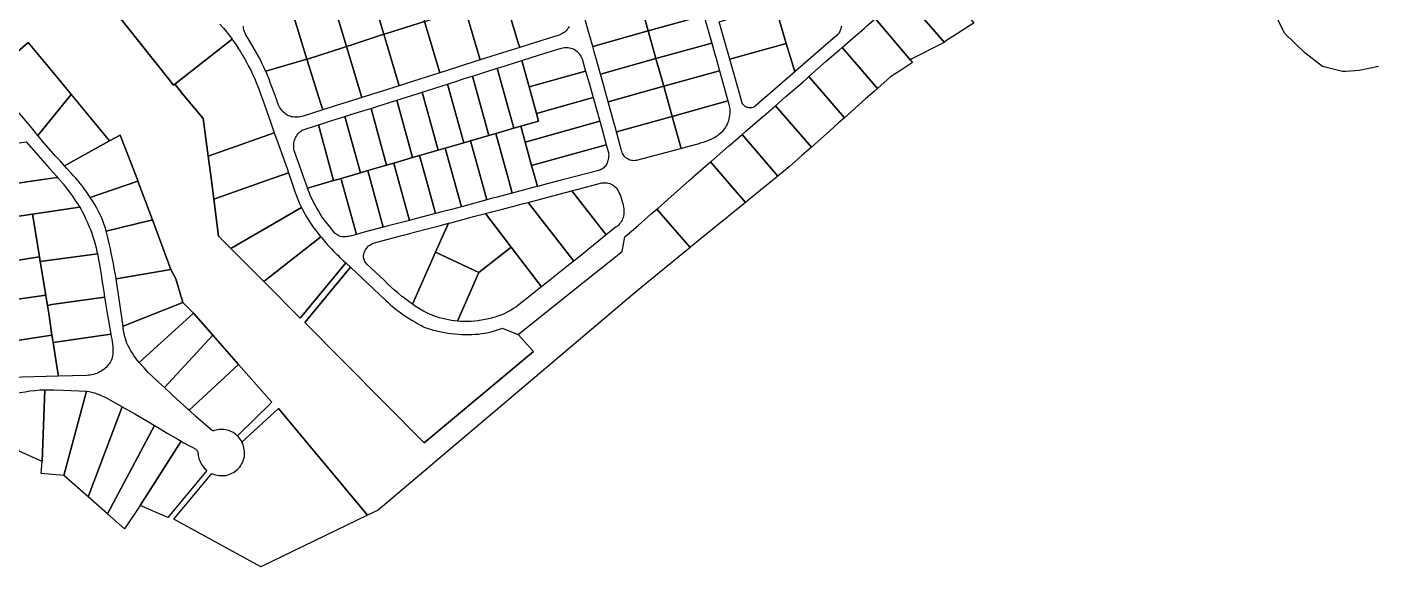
# Model space of a CAD drawing. Header units: metres. Extents: x 3 to 1005126, y 39 to 4383651.
# Drawn here: x 489110 to 489935, y 4357059 to 4357389 of the extents above; entities that cross this region are included whole.
import ezdxf

# ---------------------------------------------------------------- set-up
doc = ezdxf.new("R2010")
doc.units = ezdxf.units.M
doc.header["$MEASUREMENT"] = 0
doc.layers.add('TM_Llucmajor', color=7, linetype='Continuous')

msp = doc.modelspace()

# ---------------------------------------------------------------- linework, layer by layer
at = {"layer": 'TM_Llucmajor', "linetype": 'Continuous', "flags": 128}
for points in [[(489936.37, 4357365.1), (489924.44, 4357362.68), (489916.48, 4357362.11), (489914.2, 4357361.94), (489902, 4357365.1), (489891.23, 4357373.43), (489878.88, 4357385.35), (489872, 4357399.34), (489861.65, 4357412.44), (489851.07, 4357421.27), (489833.22, 4357426.05), (489810.91, 4357428.74), (489810.84, 4357428.74), (489809.8, 4357428.87), (489805.09, 4357427.63), (489804.42, 4357427.45), (489804.42, 4357427.45), (489807.17, 4357432.7), (489903.47, 4357616.43), (489924.93, 4357635.99), (490013.65, 4357721.66)], [(489441.61, 4357389.51), (489441.18, 4357388.83), (489440.71, 4357388.16), (489440.18, 4357387.52), (489439.61, 4357386.92), (489439, 4357386.35), (489438.35, 4357385.84), (489437.67, 4357385.37), (489436.95, 4357384.95), (489436.21, 4357384.59), (489435.45, 4357384.27), (489434.66, 4357384.01), (489417.72, 4357378.7), (489411.29, 4357376.68), (489411.29, 4357376.68), (489410.38, 4357379.45), (489392.9, 4357438.06)], [(489145.76, 4357421.49), (489196.74, 4357357.28), (489199.66, 4357353.6), (489200.43, 4357354.2), (489202.21, 4357352.06), (489205.23, 4357348.45), (489217.8, 4357333.42), (489220.82, 4357310.29), (489222.76, 4357295.43), (489224.24, 4357284.06), (489227.2, 4357261.4), (489234.67, 4357253.91), (489254.83, 4357233.7), (489277.07, 4357211.4), (489304.94, 4357245.2), (489305.4, 4357244.79), (489307.84, 4357242.49), (489279.83, 4357208.63), (489352.96, 4357135.32), (489419.67, 4357191), (489410.38, 4357201.42), (489442.18, 4357226.75), (489473.99, 4357252.08), (489475.54, 4357261.12), (489483.65, 4357268.04), (489491.72, 4357275), (489495.11, 4357277.97), (489515.43, 4357254.51), (489483.01, 4357228.13), (489324.8, 4357094.17), (489318.23, 4357090.99), (489263.75, 4357156.18), (489241.49, 4357135.64), (489241.4, 4357135.83), (489240.92, 4357136.69), (489240.37, 4357137.5), (489239.77, 4357138.27), (489239.13, 4357139.02), (489238.66, 4357139.49), (489259.84, 4357160.01), (489239.44, 4357183.13), (489223.65, 4357201.04), (489211.82, 4357214.32), (489205.37, 4357220.89), (489200.97, 4357235.32), (489197.93, 4357241.09), (489186.7, 4357271.48), (489177.92, 4357295.13), (489177.8, 4357295.43), (489167.05, 4357323.19), (489160.55, 4357319.6), (489130.04, 4357356.44), (489110.8, 4357379.67), (489086.29, 4357358.61)], [(489227.92, 4357391.04), (489230.15, 4357388.44), (489232.35, 4357385.8), (489232.65, 4357385.43), (489234.29, 4357383.42), (489234.52, 4357383.13), (489235.51, 4357381.7), (489200.43, 4357354.2), (489199.66, 4357353.6), (489196.74, 4357357.28), (489145.76, 4357421.49)], [(489271.87, 4357399.53), (489281.23, 4357369.54), (489256, 4357362.16), (489256, 4357362.16), (489255.97, 4357362.24), (489254.87, 4357364.69), (489253.73, 4357367.12), (489252.53, 4357369.52), (489250.33, 4357373.37), (489248.13, 4357377.22), (489245.92, 4357381.07), (489243.7, 4357384.93), (489243.36, 4357385.54), (489243.06, 4357386.2), (489242.82, 4357386.86), (489242.63, 4357387.54), (489242.49, 4357388.24), (489242.42, 4357388.94), (489242.37, 4357389.64)], [(489608.01, 4357389.79), (489607.86, 4357389.08), (489607.64, 4357388.38), (489607.37, 4357387.7), (489607.18, 4357387.08), (489606.93, 4357386.47), (489606.64, 4357385.91), (489606.27, 4357385.33), (489605.87, 4357384.83), (489605.43, 4357384.33), (489604.93, 4357383.91), (489604.42, 4357383.5), (489579.82, 4357362.19), (489579.38, 4357361.81), (489578.35, 4357365.22), (489574.25, 4357379.07), (489574.25, 4357379.07), (489568.9, 4357397.17)]]:
    msp.add_lwpolyline(points, dxfattribs=at)
for points in [[(489377.97, 4357400.01), (489368.35, 4357432.27), (489387.96, 4357437.98), (489392.54, 4357439.29), (489392.9, 4357438.06), (489410.38, 4357379.45), (489411.29, 4357376.68), (489400.78, 4357373.37), (489387.19, 4357369.09), (489377.97, 4357400.01)], [(489328.15, 4357384.77), (489318.4, 4357417.46), (489329.23, 4357420.73), (489343.41, 4357424.93), (489353.05, 4357392.58), (489329.75, 4357385.3), (489328.15, 4357384.77)], [(489645.82, 4357409.14), (489660.08, 4357421.54), (489662.88, 4357423.97), (489688.89, 4357391.59), (489686.89, 4357390.3), (489671, 4357380.06), (489670.86, 4357379.98), (489645.79, 4357408.9), (489645.68, 4357409.03), (489645.82, 4357409.14)], [(489305.33, 4357377.28), (489295.39, 4357410.54), (489299.93, 4357411.89), (489318.4, 4357417.46), (489328.15, 4357384.77), (489308.69, 4357378.37), (489305.33, 4357377.28)], [(489489.83, 4357386.81), (489485.07, 4357403.74), (489519.02, 4357413.18), (489522.69, 4357400.32), (489523.67, 4357396.93), (489523.86, 4357396.28), (489489.83, 4357386.81)], [(489293.06, 4357409.86), (489295.39, 4357410.54), (489305.33, 4357377.28), (489303, 4357376.53), (489281.45, 4357369.59), (489281.23, 4357369.54), (489271.87, 4357399.53), (489270.68, 4357403.32), (489273.95, 4357404.27), (489286.95, 4357408.06), (489293.06, 4357409.86)], [(489455.94, 4357377.37), (489452.51, 4357389.39), (489451.15, 4357394.31), (489485.07, 4357403.74), (489489.83, 4357386.81), (489455.94, 4357377.37)], [(489670.86, 4357379.98), (489670.97, 4357379.85), (489669.57, 4357379.14), (489669.54, 4357379.13), (489650.98, 4357369.76), (489650.44, 4357369.28), (489650.11, 4357368.99), (489628.8, 4357394.12), (489628.88, 4357394.19), (489638.89, 4357402.85), (489639.7, 4357403.59), (489645.79, 4357408.9), (489670.86, 4357379.98)], [(489362.4, 4357361.26), (489353.05, 4357392.58), (489359.28, 4357394.39), (489377.97, 4357400.01), (489387.19, 4357369.09), (489383.85, 4357368.04), (489366.92, 4357362.7), (489362.4, 4357361.26)], [(489494.58, 4357369.91), (489489.83, 4357386.81), (489523.86, 4357396.28), (489526.95, 4357385.55), (489528.7, 4357379.42), (489494.58, 4357369.91)], [(489539.72, 4357369.53), (489536.69, 4357380.24), (489533.24, 4357392.36), (489567.23, 4357402.83), (489568.9, 4357397.17), (489574.25, 4357379.07), (489539.72, 4357369.53)], [(489337.53, 4357353.33), (489328.15, 4357384.77), (489329.75, 4357385.3), (489353.05, 4357392.58), (489362.4, 4357361.26), (489341.88, 4357354.7), (489337.53, 4357353.33)], [(489460.71, 4357360.47), (489457.85, 4357370.67), (489456.87, 4357374.11), (489455.94, 4357377.37), (489489.83, 4357386.81), (489494.58, 4357369.91), (489460.71, 4357360.47)], [(489651.44, 4357367.47), (489643.38, 4357362.27), (489637.96, 4357358.79), (489629.96, 4357351.69), (489608.37, 4357376.62), (489615.2, 4357382.53), (489621.8, 4357388.31), (489623.55, 4357389.86), (489628.67, 4357394.28), (489628.8, 4357394.12), (489650.11, 4357368.99), (489651.44, 4357367.47)], [(489130.04, 4357356.44), (489137.11, 4357347.9), (489116.67, 4357323.03), (489114.42, 4357325.79), (489111.87, 4357328.96), (489105.73, 4357336.1), (489087.4, 4357357.39), (489086.29, 4357358.61), (489110.8, 4357379.67), (489130.04, 4357356.44)], [(489220.82, 4357310.29), (489217.8, 4357333.42), (489205.23, 4357348.45), (489202.21, 4357352.06), (489200.43, 4357354.2), (489235.51, 4357381.7), (489236, 4357381), (489237.46, 4357378.84), (489238.89, 4357376.69), (489238.99, 4357376.54), (489240.29, 4357374.49), (489241.65, 4357372.27), (489242.97, 4357370.04), (489244.32, 4357367.66), (489245.57, 4357365.24), (489246.82, 4357362.82), (489247.97, 4357360.36), (489249.1, 4357357.87), (489250.17, 4357355.39), (489251.2, 4357352.84), (489252.17, 4357350.32), (489253.09, 4357347.74), (489253.96, 4357345.16), (489254.98, 4357342.27), (489258.85, 4357331.3), (489261.19, 4357324.65), (489220.82, 4357310.29)], [(489314.84, 4357346.16), (489305.33, 4357377.28), (489308.69, 4357378.37), (489328.15, 4357384.77), (489337.53, 4357353.33), (489316.82, 4357346.79), (489314.84, 4357346.16)], [(489499.32, 4357353.03), (489494.58, 4357369.91), (489528.7, 4357379.42), (489530.62, 4357372.69), (489531.16, 4357370.78), (489533.46, 4357362.54), (489499.32, 4357353.03)], [(489579.38, 4357361.81), (489555.2, 4357340.91), (489554.73, 4357340.53), (489554.23, 4357340.22), (489553.7, 4357339.99), (489553.13, 4357339.83), (489552.55, 4357339.76), (489551.96, 4357339.76), (489551.38, 4357339.82), (489550.81, 4357339.98), (489550.23, 4357340.12), (489549.67, 4357340.34), (489549.13, 4357340.62), (489548.65, 4357340.97), (489548.21, 4357341.38), (489547.84, 4357341.84), (489547.5, 4357342.35), (489547.25, 4357342.89), (489539.72, 4357369.53), (489574.25, 4357379.07), (489578.35, 4357365.22), (489579.38, 4357361.81)], [(489303, 4357376.53), (489305.33, 4357377.28), (489314.84, 4357346.16), (489312.29, 4357345.36), (489297.87, 4357340.79), (489290.91, 4357338.6), (489289.52, 4357342.97), (489281.23, 4357369.54), (489281.45, 4357369.59), (489303, 4357376.53)], [(489417.02, 4357352.59), (489412.56, 4357368.75), (489423.47, 4357372.2), (489436.01, 4357376.16), (489436.81, 4357376.35), (489437.61, 4357376.52), (489438.44, 4357376.62), (489439.24, 4357376.67), (489440.06, 4357376.67), (489440.88, 4357376.62), (489441.7, 4357376.52), (489442.5, 4357376.35), (489443.3, 4357376.16), (489444.08, 4357375.91), (489444.86, 4357375.42), (489445.61, 4357374.88), (489446.31, 4357374.28), (489446.96, 4357373.63), (489447.56, 4357372.93), (489448.11, 4357372.19), (489448.58, 4357371.41), (489449.02, 4357370.59), (489449.38, 4357369.74), (489449.68, 4357368.87), (489451.58, 4357362.18), (489417.02, 4357352.59)], [(489609.77, 4357333.76), (489588.03, 4357358.88), (489598.68, 4357368.25), (489601.78, 4357370.93), (489606.48, 4357374.99), (489608.37, 4357376.62), (489629.96, 4357351.69), (489628.09, 4357350.02), (489622.71, 4357345.25), (489609.77, 4357333.76)], [(489290.91, 4357338.6), (489278.9, 4357334.82), (489278.05, 4357334.54), (489277.15, 4357334.34), (489276.26, 4357334.22), (489275.36, 4357334.13), (489274.45, 4357334.12), (489273.55, 4357334.16), (489272.65, 4357334.27), (489271.77, 4357334.44), (489270.89, 4357334.69), (489270.05, 4357334.97), (489269.19, 4357335.44), (489268.37, 4357335.94), (489267.59, 4357336.53), (489266.86, 4357337.16), (489266.17, 4357337.84), (489265.55, 4357338.57), (489264.97, 4357339.34), (489264.45, 4357340.16), (489263.99, 4357341.02), (489263.59, 4357341.89), (489262.52, 4357345.14), (489261.39, 4357348.39), (489260.22, 4357351.6), (489258.99, 4357354.8), (489258.05, 4357357.3), (489257.03, 4357359.79), (489256, 4357362.16), (489281.23, 4357369.54), (489289.52, 4357342.97), (489290.91, 4357338.6)], [(489392.36, 4357322.95), (489382.41, 4357359.24), (489397.57, 4357364.02), (489407.6, 4357327.38), (489396.64, 4357324.2), (489392.36, 4357322.95)], [(489407.6, 4357327.38), (489397.57, 4357364.02), (489398.61, 4357364.35), (489412.56, 4357368.75), (489417.02, 4357352.59), (489421.47, 4357336.48), (489422.77, 4357331.78), (489411.87, 4357328.62), (489407.6, 4357327.38)], [(489421.47, 4357336.48), (489417.02, 4357352.59), (489451.58, 4357362.18), (489453.68, 4357354.82), (489456.17, 4357346.06), (489421.47, 4357336.48)], [(489465.39, 4357343.59), (489463.15, 4357351.74), (489463.1, 4357351.93), (489460.71, 4357360.47), (489494.58, 4357369.91), (489499.32, 4357353.03), (489465.39, 4357343.59)], [(489504.49, 4357334.63), (489499.32, 4357353.03), (489533.46, 4357362.54), (489535.3, 4357355.98), (489536.92, 4357350.11), (489538.57, 4357344.13), (489504.49, 4357334.63)], [(489361.5, 4357314), (489351.7, 4357349.44), (489367.13, 4357354.37), (489377.02, 4357318.5), (489365.8, 4357315.24), (489361.5, 4357314)], [(489377.02, 4357318.5), (489367.13, 4357354.37), (489373.37, 4357356.37), (489377.41, 4357357.66), (489382.41, 4357359.24), (489392.36, 4357322.95), (489381.28, 4357319.74), (489377.02, 4357318.5)], [(489589.57, 4357315.84), (489567.65, 4357341.16), (489574.05, 4357346.69), (489580.65, 4357352.44), (489584.26, 4357355.59), (489586.39, 4357357.44), (489588.03, 4357358.88), (489609.77, 4357333.76), (489606.03, 4357330.44), (489600.83, 4357325.83), (489589.57, 4357315.84)], [(489137.11, 4357347.9), (489160.55, 4357319.6), (489133.07, 4357304.44), (489130.3, 4357307.4), (489127.57, 4357310.39), (489124.87, 4357313.42), (489122.22, 4357316.47), (489119.57, 4357319.54), (489116.97, 4357322.66), (489116.67, 4357323.03), (489137.11, 4357347.9)], [(489345.82, 4357309.45), (489336.13, 4357344.46), (489348.64, 4357348.46), (489351.7, 4357349.44), (489361.5, 4357314), (489350.11, 4357310.69), (489345.82, 4357309.45)], [(489414.55, 4357318.95), (489411.87, 4357328.62), (489422.77, 4357331.78), (489421.47, 4357336.48), (489456.17, 4357346.06), (489460.23, 4357331.62), (489414.55, 4357318.95)], [(489470.42, 4357325.14), (489469.61, 4357328.14), (489468.26, 4357333.16), (489465.39, 4357343.59), (489499.32, 4357353.03), (489504.49, 4357334.63), (489470.42, 4357325.14)], [(489313.88, 4357300.17), (489304.39, 4357334.58), (489308.69, 4357335.92), (489318.88, 4357338.95), (489320.39, 4357339.43), (489329.87, 4357304.81), (489318.36, 4357301.47), (489313.88, 4357300.17)], [(489329.87, 4357304.81), (489320.39, 4357339.43), (489323.41, 4357340.4), (489336.13, 4357344.46), (489345.82, 4357309.45), (489334.32, 4357306.1), (489329.87, 4357304.81)], [(489510.01, 4357315.01), (489504.49, 4357334.63), (489538.57, 4357344.13), (489539.38, 4357341.17), (489539.55, 4357340.02), (489539.66, 4357338.87), (489539.7, 4357337.71), (489539.66, 4357336.54), (489539.56, 4357335.39), (489539.38, 4357334.24), (489539.15, 4357333.11), (489538.85, 4357331.98), (489538.48, 4357330.88), (489538.04, 4357329.8), (489537.59, 4357328.89), (489537.09, 4357328), (489536.52, 4357327.16), (489535.92, 4357326.35), (489535.28, 4357325.55), (489534.59, 4357324.82), (489533.86, 4357324.11), (489533.09, 4357323.46), (489532.28, 4357322.83), (489531.45, 4357322.25), (489530.59, 4357321.74), (489529.69, 4357321.25), (489528.17, 4357320.53), (489526.62, 4357319.85), (489525.05, 4357319.23), (489523.46, 4357318.67), (489521.85, 4357318.16), (489520.22, 4357317.72), (489510.01, 4357315.01)], [(489569.13, 4357298.2), (489547.18, 4357323.56), (489549.23, 4357325.35), (489559.63, 4357334.25), (489561.67, 4357336), (489561.97, 4357336.26), (489567.65, 4357341.16), (489589.57, 4357315.84), (489583.96, 4357310.86), (489581.72, 4357308.87), (489575.93, 4357303.73), (489569.13, 4357298.2)], [(489280, 4357295.43), (489273.42, 4357313.73), (489273.26, 4357314.64), (489273.17, 4357315.57), (489273.15, 4357316.5), (489273.17, 4357317.43), (489273.29, 4357318.36), (489273.46, 4357319.29), (489273.7, 4357320.17), (489274, 4357321.06), (489274.33, 4357321.84), (489274.75, 4357322.59), (489275.2, 4357323.3), (489275.73, 4357323.97), (489276.32, 4357324.59), (489276.95, 4357325.14), (489277.63, 4357325.66), (489278.35, 4357326.12), (489288.17, 4357329.42), (489297.48, 4357295.43), (489297.49, 4357295.41), (489281.64, 4357290.81), (489281.4, 4357291.54), (489280, 4357295.43)], [(489297.48, 4357295.43), (489288.17, 4357329.42), (489288.42, 4357329.5), (489297.13, 4357332.31), (489298.55, 4357332.77), (489304.39, 4357334.58), (489313.88, 4357300.17), (489302.04, 4357296.74), (489297.56, 4357295.43), (489297.49, 4357295.41), (489297.48, 4357295.43)], [(489418.54, 4357304.55), (489414.55, 4357318.95), (489460.23, 4357331.62), (489461.61, 4357326.67), (489464.23, 4357317.19), (489418.54, 4357304.55)], [(489510.01, 4357315.01), (489508.79, 4357314.69), (489482.54, 4357307.73), (489481.8, 4357307.61), (489481.06, 4357307.55), (489480.32, 4357307.58), (489479.58, 4357307.69), (489478.87, 4357307.87), (489478.19, 4357308.13), (489477.52, 4357308.46), (489476.88, 4357308.85), (489476.24, 4357309.37), (489475.63, 4357309.94), (489475.08, 4357310.57), (489474.58, 4357311.25), (489474.17, 4357311.98), (489473.82, 4357312.74), (489473.54, 4357313.53), (489473.33, 4357314.34), (489470.42, 4357325.14), (489504.49, 4357334.63), (489510.01, 4357315.01)], [(489141.12, 4357295.43), (489139.9, 4357296.84), (489138.46, 4357298.4), (489136.99, 4357299.93), (489134.52, 4357302.87), (489133.07, 4357304.44), (489160.55, 4357319.6), (489167.05, 4357323.19), (489177.8, 4357295.43), (489177.92, 4357295.13), (489148.62, 4357285.17), (489147.65, 4357286.74), (489146.46, 4357288.52), (489145.23, 4357290.24), (489143.96, 4357291.94), (489142.65, 4357293.6), (489141.29, 4357295.24), (489141.12, 4357295.43)], [(489222.76, 4357295.43), (489220.82, 4357310.29), (489261.19, 4357324.65), (489263.72, 4357317.44), (489266.4, 4357310.14), (489269.02, 4357302.82), (489269.93, 4357300.2), (489256.43, 4357295.43), (489224.24, 4357284.06), (489222.76, 4357295.43)], [(489387.96, 4357295.43), (489381.28, 4357319.74), (489392.36, 4357322.95), (489396.64, 4357324.2), (489404.55, 4357295.43), (489406.65, 4357287.79), (489396.61, 4357285.14), (489394.59, 4357284.59), (489391.19, 4357283.67), (489387.96, 4357295.43)], [(489404.55, 4357295.43), (489396.64, 4357324.2), (489407.6, 4357327.38), (489411.87, 4357328.62), (489414.55, 4357318.95), (489418.54, 4357304.55), (489421.07, 4357295.43), (489422.06, 4357291.85), (489420.19, 4357291.36), (489406.65, 4357287.79), (489404.55, 4357295.43)], [(489549.22, 4357282), (489527.94, 4357306.82), (489528.45, 4357307.27), (489539, 4357316.45), (489539.63, 4357317), (489547.18, 4357323.56), (489569.13, 4357298.2), (489565.72, 4357295.43), (489561.37, 4357291.89), (489560.75, 4357291.38), (489549.22, 4357282)], [(489076.57, 4357295.43), (489075.7, 4357301.66), (489074.25, 4357312.47), (489074.05, 4357313.9), (489109.53, 4357319.09), (489123.85, 4357302.72), (489125.99, 4357300.44), (489128.07, 4357298.12), (489128.73, 4357297.37), (489115.53, 4357295.43), (489077.36, 4357289.82), (489076.57, 4357295.43)], [(489354.31, 4357295.43), (489350.11, 4357310.69), (489361.5, 4357314), (489365.8, 4357315.24), (489371.23, 4357295.43), (489375.61, 4357279.46), (489369.52, 4357277.83), (489363.75, 4357276.29), (489359.85, 4357275.26), (489354.31, 4357295.43)], [(489371.23, 4357295.43), (489365.8, 4357315.24), (489377.02, 4357318.5), (489381.28, 4357319.74), (489387.96, 4357295.43), (489391.19, 4357283.67), (489380.19, 4357280.68), (489375.61, 4357279.46), (489371.23, 4357295.43)], [(489421.07, 4357295.43), (489418.54, 4357304.55), (489464.23, 4357317.19), (489465.51, 4357312.57), (489465.62, 4357311.75), (489465.66, 4357310.93), (489465.65, 4357310.11), (489465.57, 4357309.29), (489465.44, 4357308.47), (489465.24, 4357307.67), (489464.97, 4357306.89), (489464.65, 4357306.13), (489464.37, 4357305.49), (489464.04, 4357304.87), (489463.63, 4357304.29), (489463.19, 4357303.75), (489462.67, 4357303.25), (489462.14, 4357302.82), (489461.54, 4357302.43), (489460.92, 4357302.11), (489460.27, 4357301.84), (489459.6, 4357301.63), (489445.42, 4357297.95), (489435.73, 4357295.43), (489428.08, 4357293.44), (489422.06, 4357291.85), (489421.07, 4357295.43)], [(489320.02, 4357295.43), (489318.36, 4357301.47), (489329.87, 4357304.81), (489334.32, 4357306.1), (489337.25, 4357295.43), (489343.92, 4357271.1), (489330.82, 4357267.72), (489327.83, 4357266.92), (489320.02, 4357295.43)], [(489337.25, 4357295.43), (489334.32, 4357306.1), (489345.82, 4357309.45), (489350.11, 4357310.69), (489354.31, 4357295.43), (489359.85, 4357275.26), (489347.3, 4357271.97), (489343.92, 4357271.1), (489337.25, 4357295.43)], [(489538.48, 4357273.26), (489538.02, 4357272.89), (489535.53, 4357270.87), (489521.48, 4357259.43), (489515.78, 4357254.79), (489515.43, 4357254.51), (489495.11, 4357277.97), (489495.82, 4357278.59), (489499.75, 4357282.04), (489507.72, 4357289.13), (489514.92, 4357295.43), (489517.32, 4357297.53), (489517.4, 4357297.6), (489527.94, 4357306.82), (489549.22, 4357282), (489538.48, 4357273.26)], [(489141.78, 4357279.93), (489142.27, 4357279.16), (489142.24, 4357279.15), (489080.14, 4357270.06), (489079.42, 4357275.16), (489077.36, 4357289.82), (489115.53, 4357295.43), (489128.11, 4357297.28), (489128.73, 4357297.37), (489130.13, 4357295.76), (489130.4, 4357295.43), (489132.13, 4357293.34), (489134.07, 4357290.9), (489135.96, 4357288.42), (489137.79, 4357285.89), (489139.57, 4357283.32), (489140.59, 4357281.78), (489141.29, 4357280.7), (489141.78, 4357279.93)], [(489234.67, 4357253.91), (489227.2, 4357261.4), (489224.24, 4357284.06), (489256.43, 4357295.43), (489269.93, 4357300.2), (489271.57, 4357295.49), (489271.59, 4357295.43), (489274.07, 4357288.12), (489274.83, 4357286), (489275.63, 4357283.92), (489276.5, 4357281.84), (489277.42, 4357279.82), (489277.83, 4357278.98), (489234.67, 4357253.91)], [(489311.44, 4357262.56), (489308.37, 4357261.74), (489307.57, 4357261.5), (489306.76, 4357261.32), (489305.93, 4357261.17), (489305.1, 4357261.09), (489304.27, 4357261.04), (489303.43, 4357261.07), (489302.6, 4357261.13), (489301.77, 4357261.24), (489301.05, 4357261.53), (489300.36, 4357261.86), (489299.7, 4357262.24), (489299.07, 4357262.69), (489298.47, 4357263.17), (489297.93, 4357263.72), (489297.42, 4357264.29), (489296.96, 4357264.92), (489290.39, 4357273.32), (489289.27, 4357275.06), (489288.2, 4357276.83), (489287.17, 4357278.62), (489286.19, 4357280.43), (489285.23, 4357282.26), (489284.32, 4357284.12), (489283.47, 4357285.93), (489282.7, 4357287.77), (489282.02, 4357289.64), (489281.86, 4357290.13), (489281.64, 4357290.81), (489297.49, 4357295.41), (489297.56, 4357295.43), (489302.04, 4357296.74), (489302.4, 4357295.43), (489311.44, 4357262.56)], [(489302.4, 4357295.43), (489302.04, 4357296.74), (489313.88, 4357300.17), (489318.36, 4357301.47), (489320.02, 4357295.43), (489327.83, 4357266.92), (489316.22, 4357263.83), (489311.44, 4357262.56), (489302.4, 4357295.43)], [(489158.53, 4357264.5), (489157.96, 4357266.44), (489157.12, 4357268.94), (489156.17, 4357271.39), (489155.15, 4357273.82), (489154.02, 4357276.17), (489152.8, 4357278.52), (489151.49, 4357280.79), (489150.09, 4357283.02), (489148.62, 4357285.17), (489177.92, 4357295.13), (489186.7, 4357271.48), (489158.53, 4357264.5)], [(489444.31, 4357246.28), (489416.38, 4357282.11), (489426.2, 4357284.69), (489430.72, 4357285.88), (489431.55, 4357286.1), (489443.04, 4357289.11), (489464.03, 4357262.18), (489455.16, 4357255), (489454.41, 4357254.39), (489451.61, 4357252.14), (489444.31, 4357246.28)], [(489464.03, 4357262.18), (489443.04, 4357289.11), (489461.54, 4357293.96), (489462.35, 4357294.07), (489463.19, 4357294.11), (489464.01, 4357294.05), (489464.83, 4357293.96), (489465.63, 4357293.78), (489466.44, 4357293.53), (489467.2, 4357293.21), (489467.94, 4357292.83), (489468.63, 4357292.39), (489469.3, 4357291.89), (489469.92, 4357291.33), (489470.49, 4357290.72), (489471.08, 4357289.75), (489471.63, 4357288.75), (489472.13, 4357287.75), (489472.6, 4357286.71), (489473.01, 4357285.66), (489473.38, 4357284.58), (489473.7, 4357283.49), (489473.97, 4357282.39), (489474.33, 4357281.35), (489474.61, 4357280.3), (489474.82, 4357279.22), (489474.96, 4357278.13), (489475.02, 4357277.04), (489475, 4357275.94), (489474.91, 4357274.84), (489474.74, 4357273.75), (489474.51, 4357272.88), (489474.21, 4357272), (489473.83, 4357271.18), (489473.4, 4357270.38), (489472.88, 4357269.62), (489472.32, 4357268.91), (489471.69, 4357268.24), (489471.01, 4357267.64), (489470.28, 4357267.09), (489469.51, 4357266.61), (489464.03, 4357262.18)], [(489405.97, 4357254.8), (489390.35, 4357275.28), (489395, 4357276.5), (489399.92, 4357277.79), (489410.72, 4357280.63), (489412.02, 4357280.97), (489416.38, 4357282.11), (489444.31, 4357246.28), (489439.27, 4357242.24), (489438.83, 4357241.89), (489424.51, 4357230.5), (489405.97, 4357254.8)], [(489113.85, 4357272.63), (489117.73, 4357248.76), (489083.84, 4357243.49), (489083.12, 4357248.64), (489080.44, 4357267.88), (489080.15, 4357269.97), (489080.14, 4357270.06), (489113.48, 4357274.94), (489113.85, 4357272.63)], [(489143.61, 4357276.86), (489144.06, 4357276.02), (489145.12, 4357273.94), (489146.12, 4357271.84), (489147.07, 4357269.73), (489147.97, 4357267.59), (489148.82, 4357265.43), (489149.62, 4357263.24), (489150.37, 4357261.04), (489151.06, 4357258.84), (489151.7, 4357256.62), (489152.29, 4357254.36), (489152.83, 4357252.1), (489153.09, 4357250.71), (489118.19, 4357245.91), (489117.73, 4357248.76), (489113.85, 4357272.63), (489113.48, 4357274.94), (489142.24, 4357279.15), (489142.27, 4357279.16), (489142.96, 4357278.06), (489143.61, 4357276.86)], [(489158.53, 4357264.5), (489186.7, 4357271.48), (489197.93, 4357241.09), (489164.57, 4357235.46), (489164.1, 4357238.06), (489163.65, 4357240.67), (489163.15, 4357243.27), (489162.65, 4357245.86), (489162.13, 4357248.46), (489161.6, 4357251.04), (489161.06, 4357253.63), (489160.5, 4357256.22), (489159.93, 4357258.8), (489159.35, 4357261.39), (489158.7, 4357263.93), (489158.53, 4357264.5)], [(489254.83, 4357233.7), (489234.67, 4357253.91), (489277.83, 4357278.98), (489278.42, 4357277.8), (489279.45, 4357275.82), (489280.55, 4357273.87), (489281.7, 4357271.94), (489282.92, 4357270.07), (489284.17, 4357268.22), (489285.5, 4357266.42), (489286.87, 4357264.64), (489288.55, 4357262.49), (489289.74, 4357261.03), (489254.83, 4357233.7)], [(489386.37, 4357239.33), (489359.83, 4357251.66), (489367.69, 4357269.31), (489369.12, 4357269.69), (489383.87, 4357273.57), (489390.35, 4357275.28), (489405.97, 4357254.8), (489386.37, 4357239.33)], [(489343.47, 4357221.46), (489341.25, 4357223.12), (489339.74, 4357224.3), (489339.05, 4357224.84), (489338.76, 4357225.08), (489336.9, 4357226.62), (489334.8, 4357228.43), (489332.75, 4357230.3), (489330.72, 4357232.22), (489328.75, 4357234.17), (489325.97, 4357236.72), (489323.23, 4357239.24), (489320.47, 4357241.82), (489317.75, 4357244.37), (489317.33, 4357244.87), (489316.95, 4357245.42), (489316.62, 4357245.99), (489316.35, 4357246.59), (489316.13, 4357247.2), (489315.97, 4357247.84), (489315.87, 4357248.49), (489315.82, 4357249.14), (489315.85, 4357249.8), (489315.9, 4357250.44), (489316.22, 4357251.37), (489316.62, 4357252.27), (489317.06, 4357253.13), (489317.57, 4357253.96), (489318.17, 4357254.73), (489318.82, 4357255.46), (489319.67, 4357256.02), (489320.57, 4357256.52), (489321.49, 4357256.94), (489322.45, 4357257.32), (489338.32, 4357261.57), (489342.66, 4357262.72), (489348.36, 4357264.22), (489357.1, 4357266.52), (489362.93, 4357268.06), (489367.69, 4357269.31), (489359.83, 4357251.66), (489345.67, 4357219.88), (489343.47, 4357221.46)], [(489304.94, 4357245.2), (489277.07, 4357211.4), (489254.83, 4357233.7), (489289.74, 4357261.03), (489290.26, 4357260.39), (489292.02, 4357258.3), (489293.82, 4357256.26), (489295.65, 4357254.24), (489296.14, 4357253.72), (489297.52, 4357252.27), (489299.45, 4357250.34), (489300.03, 4357249.78), (489301.39, 4357248.46), (489303.37, 4357246.6), (489304.94, 4357245.2)], [(489424.08, 4357230.16), (489420.93, 4357227.67), (489419.72, 4357226.71), (489408.86, 4357218.11), (489407.51, 4357217.21), (489406.14, 4357216.35), (489404.74, 4357215.55), (489403.3, 4357214.8), (489403.17, 4357214.74), (489401.83, 4357214.11), (489400.35, 4357213.47), (489398.33, 4357212.73), (489396.3, 4357212.05), (489394.25, 4357211.47), (489394.16, 4357211.45), (489392.17, 4357210.94), (489390.07, 4357210.49), (489387.96, 4357210.11), (489386.58, 4357209.92), (489385.83, 4357209.81), (489383.71, 4357209.58), (489381.58, 4357209.42), (489379.44, 4357209.34), (489377.28, 4357209.33), (489375.15, 4357209.4), (489373.28, 4357209.53), (489386.37, 4357239.33), (489405.97, 4357254.8), (489424.51, 4357230.5), (489424.08, 4357230.16)], [(489087.07, 4357220.56), (489086.85, 4357222.14), (489084.52, 4357238.69), (489083.84, 4357243.49), (489117.73, 4357248.76), (489118.19, 4357245.91), (489121.49, 4357225.51), (489087.07, 4357220.56)], [(489121.49, 4357225.51), (489118.19, 4357245.91), (489153.09, 4357250.71), (489153.49, 4357248.62), (489153.57, 4357248.18), (489154.13, 4357245.13), (489154.75, 4357241.64), (489155.33, 4357238.14), (489155.89, 4357234.64), (489156.43, 4357231.14), (489156.95, 4357227.64), (489157.43, 4357224.14), (489125.32, 4357219.72), (489122.52, 4357219.19), (489121.59, 4357224.91), (489121.49, 4357225.51)], [(489371.44, 4357209.72), (489371.3, 4357209.74), (489369.58, 4357209.98), (489367.76, 4357210.29), (489365.94, 4357210.67), (489364.12, 4357211.12), (489362.34, 4357211.62), (489361.66, 4357211.83), (489360.55, 4357212.18), (489358.78, 4357212.8), (489357.06, 4357213.49), (489355.35, 4357214.23), (489353.66, 4357215.02), (489352.01, 4357215.88), (489350.94, 4357216.48), (489350.38, 4357216.79), (489348.05, 4357218.29), (489345.73, 4357219.84), (489345.67, 4357219.88), (489359.83, 4357251.66), (489386.37, 4357239.33), (489373.28, 4357209.53), (489371.44, 4357209.72)], [(489168.79, 4357206.56), (489164.57, 4357235.46), (489197.93, 4357241.09), (489200.97, 4357235.32), (489205.37, 4357220.89), (489168.79, 4357206.56)], [(489410.38, 4357201.42), (489419.67, 4357191), (489352.96, 4357135.32), (489279.83, 4357208.63), (489307.84, 4357242.49), (489329.19, 4357222.35), (489330.84, 4357220.84), (489332.53, 4357219.36), (489334.25, 4357217.93), (489336, 4357216.52), (489337.8, 4357215.17), (489339.63, 4357213.87), (489341.49, 4357212.6), (489343.38, 4357211.39), (489345.3, 4357210.2), (489347.18, 4357209.15), (489347.25, 4357209.11), (489348.44, 4357208.32), (489349.78, 4357207.54), (489351.14, 4357206.82), (489352.53, 4357206.17), (489353.94, 4357205.56), (489355.37, 4357205.03), (489356.83, 4357204.55), (489358.32, 4357204.12), (489359.83, 4357203.77), (489361.31, 4357203.49), (489363.29, 4357203.05), (489365.34, 4357202.65), (489367.39, 4357202.3), (489369.45, 4357202.01), (489371.53, 4357201.78), (489373.61, 4357201.59), (489375.69, 4357201.46), (489377.77, 4357201.38), (489379.85, 4357201.36), (489381.97, 4357201.4), (489383.96, 4357201.51), (489385.96, 4357201.69), (489387.95, 4357201.94), (489389.95, 4357202.25), (489391.95, 4357202.63), (489393.9, 4357203.1), (489395.85, 4357203.61), (489397.79, 4357204.21), (489399.69, 4357204.86), (489400.53, 4357205.18), (489410.38, 4357201.42)], [(489090.6, 4357195.64), (489087.95, 4357214.35), (489087.21, 4357219.56), (489087.07, 4357220.56), (489121.49, 4357225.51), (489121.59, 4357224.91), (489122.52, 4357219.19), (489123.66, 4357212.99), (489125.27, 4357201.03), (489090.6, 4357195.64)], [(489125.27, 4357201.03), (489123.66, 4357212.99), (489122.52, 4357219.19), (489125.32, 4357219.72), (489157.43, 4357224.14), (489159.32, 4357213.14), (489159.87, 4357209.89), (489159.88, 4357209.8), (489161.27, 4357201.66), (489126, 4357196.5), (489125.27, 4357201.03)], [(489178.55, 4357184.24), (489177.49, 4357185.63), (489176.46, 4357187.04), (489175.47, 4357188.5), (489174.52, 4357189.97), (489173.6, 4357191.47), (489172.75, 4357193), (489171.92, 4357194.54), (489171.15, 4357196.12), (489170.67, 4357197.39), (489170.27, 4357198.66), (489169.92, 4357199.94), (489169.59, 4357201.24), (489169.32, 4357202.57), (489169.1, 4357203.89), (489168.92, 4357205.22), (489168.79, 4357206.56), (489205.37, 4357220.89), (489211.82, 4357214.32), (489178.55, 4357184.24)], [(489194.15, 4357168.94), (489190.42, 4357172.26), (489184.07, 4357178.14), (489181.69, 4357180.99), (489181.63, 4357181.06), (489178.55, 4357184.24), (489211.82, 4357214.32), (489223.65, 4357201.04), (489194.15, 4357168.94)], [(489129.15, 4357175.99), (489099.85, 4357175.12), (489099.07, 4357175.22), (489098.35, 4357175.39), (489097.62, 4357175.63), (489096.92, 4357175.93), (489096.25, 4357176.3), (489095.62, 4357176.73), (489095.03, 4357177.22), (489094.49, 4357177.76), (489094.02, 4357178.34), (489093.57, 4357178.97), (489093.2, 4357179.64), (489092.9, 4357180.34), (489092.66, 4357181.07), (489092.49, 4357181.82), (489091.7, 4357187.52), (489091.2, 4357191.27), (489090.6, 4357195.64), (489125.27, 4357201.03), (489126, 4357196.5), (489128.57, 4357180.56), (489129.02, 4357177.06), (489129.15, 4357175.99)], [(489129.15, 4357175.99), (489129.02, 4357177.06), (489128.57, 4357180.56), (489126, 4357196.5), (489161.27, 4357201.66), (489161.29, 4357201.58), (489161.62, 4357200.14), (489161.9, 4357198.63), (489162.15, 4357197.1), (489162.33, 4357195.56), (489162.46, 4357194.02), (489162.55, 4357192.47), (489162.57, 4357190.92), (489162.55, 4357189.37), (489162.37, 4357188.39), (489162.15, 4357187.42), (489161.85, 4357186.47), (489161.47, 4357185.54), (489161.03, 4357184.66), (489160.53, 4357183.8), (489159.97, 4357182.97), (489159.35, 4357182.2), (489158.67, 4357181.47), (489157.95, 4357180.79), (489157.17, 4357180.16), (489156.36, 4357179.59), (489155.5, 4357179.02), (489154.6, 4357178.5), (489153.67, 4357178.04), (489152.72, 4357177.63), (489151.75, 4357177.27), (489150.76, 4357176.99), (489149.75, 4357176.76), (489148.72, 4357176.59), (489147.69, 4357176.47), (489146.66, 4357176.44), (489129.15, 4357175.99)], [(489209.15, 4357155.09), (489208.47, 4357155.7), (489203.65, 4357160.09), (489198.85, 4357164.52), (489194.15, 4357168.94), (489223.65, 4357201.04), (489239.44, 4357183.13), (489209.15, 4357155.09)], [(489238.66, 4357139.49), (489238.43, 4357139.72), (489237.67, 4357140.34), (489236.9, 4357140.93), (489236.07, 4357141.46), (489235.2, 4357141.93), (489234.32, 4357142.34), (489233.4, 4357142.69), (489232.46, 4357142.97), (489231.5, 4357143.19), (489230.53, 4357143.33), (489229.55, 4357143.42), (489228.57, 4357143.42), (489227.59, 4357143.36), (489226.62, 4357143.23), (489225.66, 4357143.04), (489224.72, 4357142.77), (489224.47, 4357142.69), (489224.22, 4357142.62), (489223.95, 4357142.6), (489223.69, 4357142.62), (489223.43, 4357142.69), (489223.19, 4357142.8), (489218.25, 4357147.06), (489213.33, 4357151.36), (489209.15, 4357155.09), (489239.44, 4357183.13), (489259.84, 4357160.01), (489238.66, 4357139.49)], [(489105.29, 4357130.1), (489099.71, 4357150.24), (489096.24, 4357163.96), (489096.87, 4357164.13), (489099.85, 4357164.82), (489102.85, 4357165.44), (489105.85, 4357166), (489108.86, 4357166.47), (489111.89, 4357166.89), (489114.92, 4357167.22), (489117.96, 4357167.49), (489121.02, 4357167.69), (489119.29, 4357123.74), (489105.29, 4357130.1)], [(489132.62, 4357115.23), (489118.65, 4357116.54), (489119.29, 4357123.74), (489121.02, 4357167.69), (489126.53, 4357167.52), (489132.13, 4357167.42), (489146.35, 4357166.86), (489132.62, 4357115.23)], [(489147.36, 4357102.29), (489132.62, 4357115.23), (489146.35, 4357166.86), (489148.05, 4357166.54), (489149.75, 4357166.14), (489151.4, 4357165.66), (489153.05, 4357165.12), (489154.67, 4357164.5), (489156.26, 4357163.82), (489157.82, 4357163.06), (489159.35, 4357162.24), (489167.7, 4357157.6), (489168.34, 4357157.23), (489147.36, 4357102.29)], [(489159.19, 4357091.9), (489147.36, 4357102.29), (489168.34, 4357157.23), (489176, 4357152.87), (489184.27, 4357148.06), (489188.02, 4357145.82), (489159.19, 4357091.9)], [(489318.23, 4357090.99), (489253.01, 4357059.39), (489199.87, 4357088.66), (489223.09, 4357116.49), (489223.56, 4357116.27), (489224.49, 4357115.94), (489225.45, 4357115.64), (489226.42, 4357115.44), (489227.4, 4357115.29), (489228.39, 4357115.22), (489229.37, 4357115.2), (489230.42, 4357115.24), (489231.45, 4357115.36), (489232.45, 4357115.56), (489233.45, 4357115.83), (489234.42, 4357116.19), (489235.36, 4357116.59), (489236.27, 4357117.07), (489237.15, 4357117.64), (489237.96, 4357118.24), (489238.75, 4357118.93), (489239.47, 4357119.67), (489240.13, 4357120.44), (489240.75, 4357121.29), (489241.27, 4357122.16), (489241.76, 4357123.09), (489242.16, 4357124.03), (489242.5, 4357125), (489242.76, 4357126), (489242.95, 4357127.02), (489243.05, 4357128.04), (489243.07, 4357129.07), (489243.03, 4357130.1), (489242.9, 4357131.13), (489242.7, 4357132.14), (489242.47, 4357133.09), (489242.17, 4357134.03), (489241.82, 4357134.94), (489241.49, 4357135.64), (489263.75, 4357156.18), (489318.23, 4357090.99)], [(489179.17, 4357096.99), (489169.59, 4357082.76), (489159.19, 4357091.9), (489188.02, 4357145.82), (489192.47, 4357143.17), (489195.73, 4357141.2), (489199, 4357139.26), (489202.29, 4357137.36), (489204.33, 4357136.21), (489179.17, 4357096.99)], [(489204.33, 4357136.21), (489205.6, 4357135.5), (489208.93, 4357133.67), (489212.27, 4357131.89), (489212.77, 4357131.64), (489213.22, 4357131.33), (489213.62, 4357130.97), (489213.97, 4357130.54), (489214.25, 4357130.07), (489214.46, 4357129.57), (489214.59, 4357129.04), (489214.65, 4357128.5), (489214.76, 4357127.52), (489214.95, 4357126.53), (489215.19, 4357125.57), (489215.5, 4357124.63), (489215.87, 4357123.72), (489216.32, 4357122.82), (489216.82, 4357121.96), (489217.37, 4357121.13), (489217.99, 4357120.34), (489218.66, 4357119.62), (489219.37, 4357118.92), (489219.98, 4357118.4), (489196.1, 4357089.62), (489179.17, 4357096.99), (489204.33, 4357136.21)]]:
    msp.add_lwpolyline(points, close=True, dxfattribs=at)

doc.saveas('drawing.dxf')
